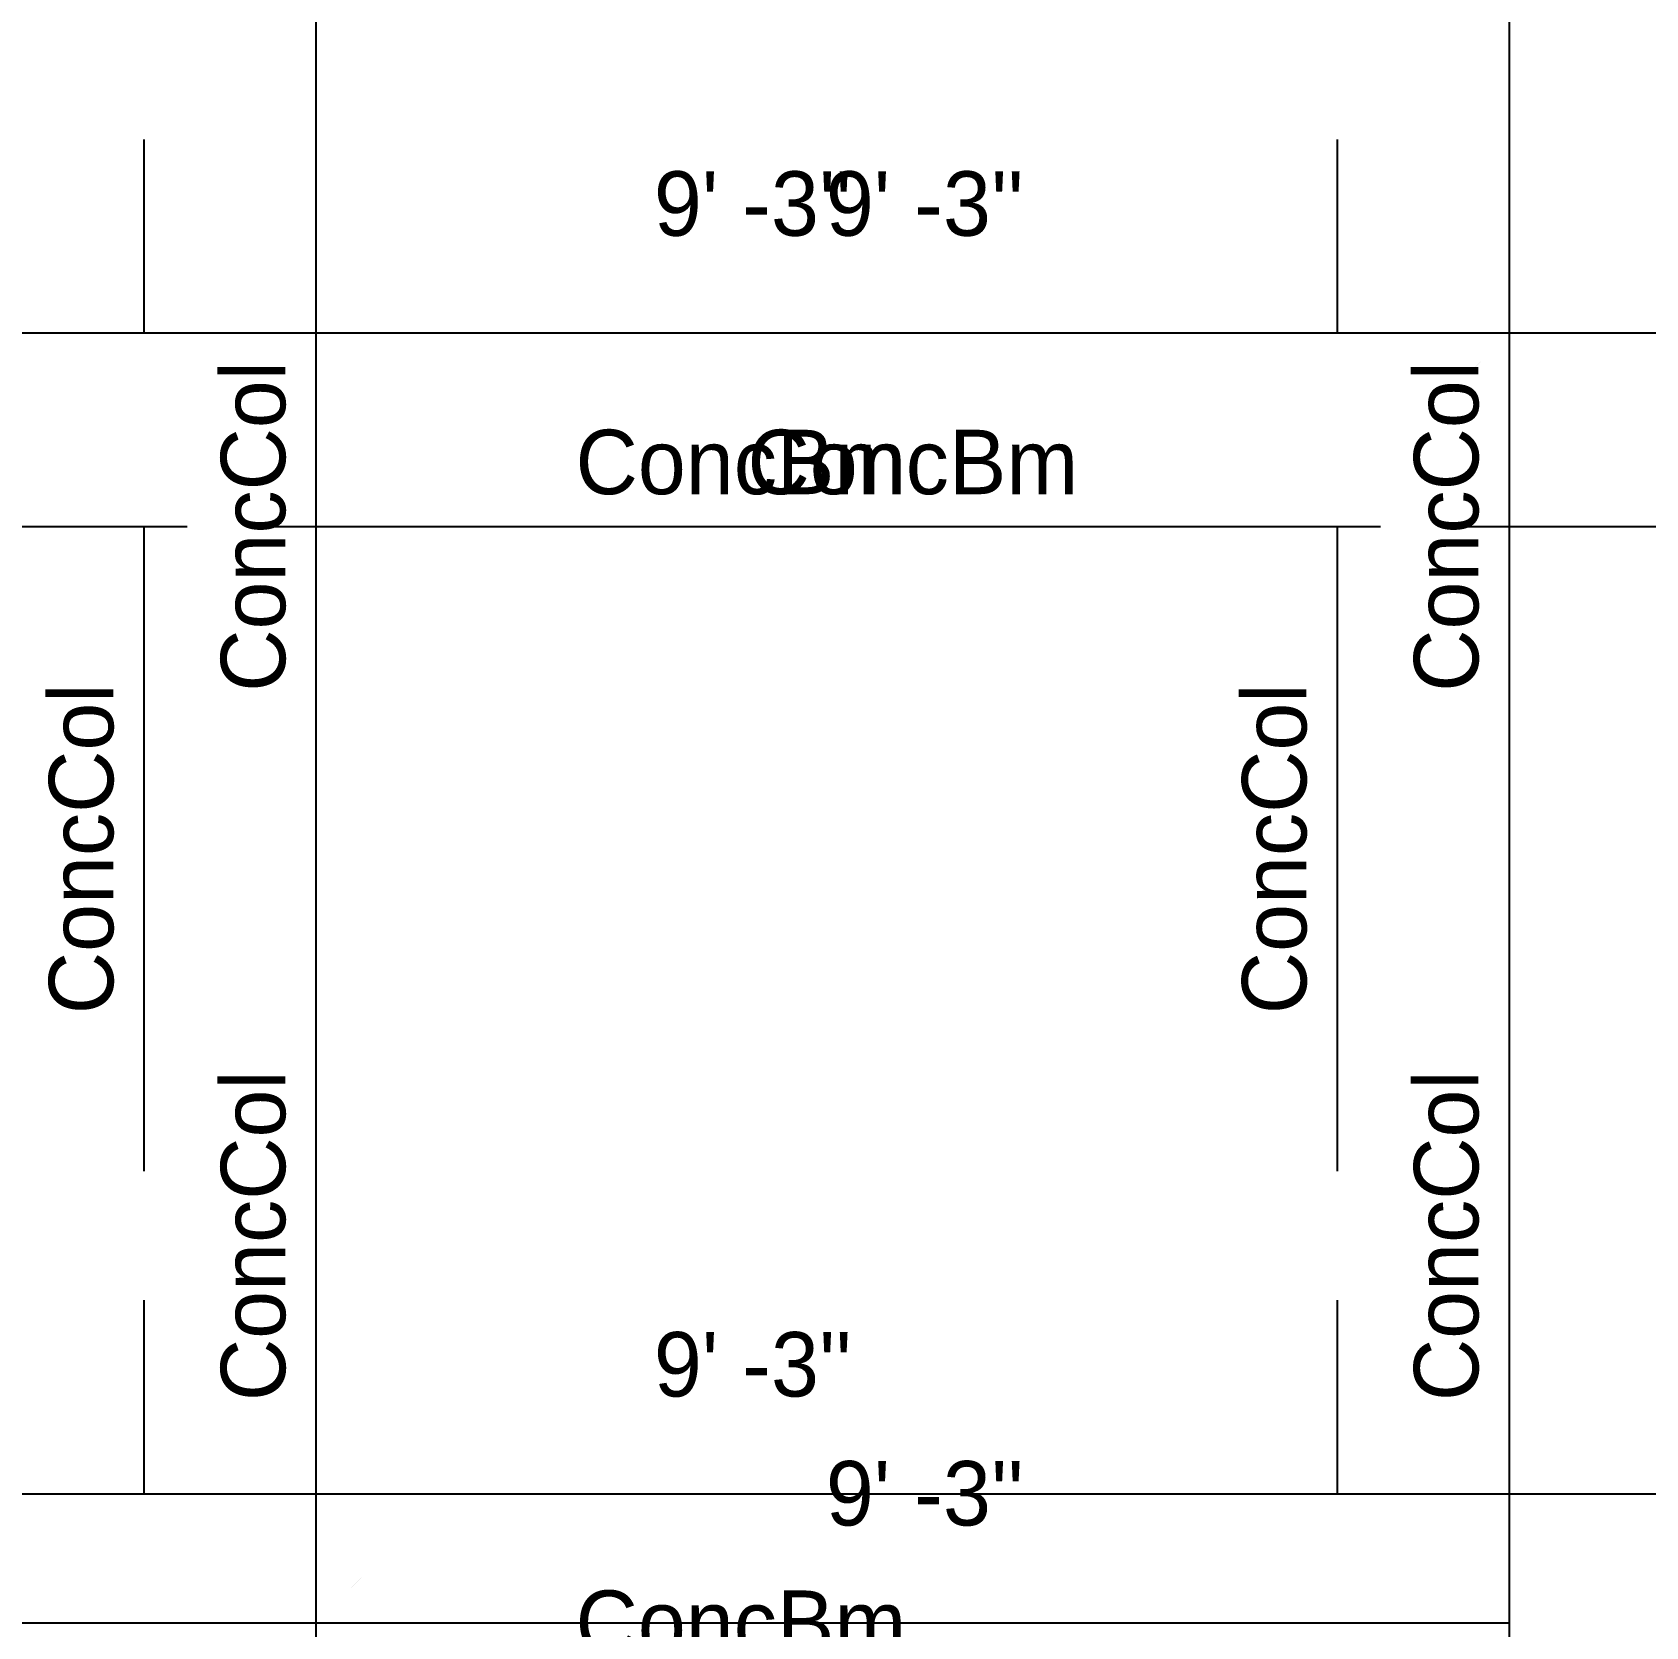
# Model space of a CAD drawing. Extents: x -38 to 2998, y -195 to 11529.
# Drawn here: x 229.6 to 379.7, y 977.6 to 1126 of the extents above; entities that cross this region are included whole.
import ezdxf
from ezdxf.enums import TextEntityAlignment as Align

# ---------------------------------------------------------------- set-up
doc = ezdxf.new("R2010")
doc.units = 0
doc.header["$MEASUREMENT"] = 0
doc.layers.get('0').update_dxf_attribs({"linetype": 'CONTINUOUS'})
for name, color, linetype in [('CENTERLINES', 7, 'CONTINUOUS'), ('DIMENSIONS', 4, 'CONTINUOUS'), ('TEXT', 5, 'CONTINUOUS')]:
    doc.layers.add(name, color=color, linetype=linetype)
doc.dimstyles.get("Standard").update_dxf_attribs({"dimtxt": 0.18, "dimasz": 0.18, "dimexe": 0.18, "dimexo": 0.0625, "dimgap": 0.09, "dimtad": 0, "dimtih": 1, "dimtoh": 1, "dimdec": 4, "dimzin": 0, "dimtxsty": 'STANDARD', "dimcen": 0.09, "dimazin": 3, "dimtfac": 1, "dimtdec": 4, "dimtofl": 0, "dimtmove": 0, "dimatfit": 3, "dimtolj": 1, "dimtzin": 0})

# ---------------------------------------------------------------- blocks, each defined once
blk = doc.blocks.new('*D7655')
at = {"color": 1, "linetype": 'BYBLOCK'}
for points in [[(175.77, 982.77), (174.71, 981.71), (167.29, 974.29), (166.23, 973.23)], [(260.77, 982.77), (259.71, 981.71), (252.28, 974.29), (251.22, 973.23)]]:
    blk.add_solid(points, dxfattribs=at)
at = {"layer": 'DIMENSIONS', "color": 9, "linetype": 'BYBLOCK'}
for p, q in [((171, 978), (171, 996)), ((256, 978), (256, 996))]:
    blk.add_line(p, q, dxfattribs=at)
at = {"layer": 'DIMENSIONS', "color": 0, "linetype": 'BYBLOCK'}
blk.add_line((171, 978), (256, 978), dxfattribs=at)
at = {"layer": 'DIMENSIONS', "color": 0, "linetype": 'BYBLOCK', "insert": (213.5, 990), "char_height": 6, "attachment_point": 5}
blk.add_mtext("\\A1; 7' -1''", dxfattribs=at)
blk = doc.blocks.new('*D7656')
at = {"color": 1, "linetype": 'BYBLOCK'}
for points in [[(260.77, 982.77), (259.71, 981.71), (252.28, 974.29), (251.22, 973.23)], [(371.77, 982.77), (370.71, 981.71), (363.28, 974.29), (362.22, 973.23)]]:
    blk.add_solid(points, dxfattribs=at)
at = {"layer": 'DIMENSIONS', "color": 9, "linetype": 'BYBLOCK'}
for p, q in [((256, 978), (256, 996)), ((367, 978), (367, 996))]:
    blk.add_line(p, q, dxfattribs=at)
at = {"layer": 'DIMENSIONS', "color": 0, "linetype": 'BYBLOCK'}
blk.add_line((256, 978), (367, 978), dxfattribs=at)
at = {"layer": 'DIMENSIONS', "color": 0, "linetype": 'BYBLOCK', "insert": (311.5, 990), "char_height": 6, "attachment_point": 5}
blk.add_mtext("\\A1; 9' -3''", dxfattribs=at)
blk = doc.blocks.new('*D8129')
at = {"color": 1, "linetype": 'BYBLOCK'}
for points in [[(175.77, 1102.77), (174.71, 1101.71), (167.29, 1094.29), (166.23, 1093.23)], [(260.77, 1102.77), (259.71, 1101.71), (252.28, 1094.29), (251.22, 1093.23)]]:
    blk.add_solid(points, dxfattribs=at)
at = {"layer": 'DIMENSIONS', "color": 9, "linetype": 'BYBLOCK'}
for p, q in [((171, 1098), (171, 1116)), ((256, 1098), (256, 1116))]:
    blk.add_line(p, q, dxfattribs=at)
at = {"layer": 'DIMENSIONS', "color": 0, "linetype": 'BYBLOCK'}
blk.add_line((171, 1098), (256, 1098), dxfattribs=at)
at = {"layer": 'DIMENSIONS', "color": 0, "linetype": 'BYBLOCK', "insert": (213.5, 1110), "char_height": 6, "attachment_point": 5}
blk.add_mtext("\\A1; 7' -1''", dxfattribs=at)
blk = doc.blocks.new('*D8130')
at = {"color": 1, "linetype": 'BYBLOCK'}
for points in [[(260.77, 1102.77), (259.71, 1101.71), (252.28, 1094.29), (251.22, 1093.23)], [(371.77, 1102.77), (370.71, 1101.71), (363.28, 1094.29), (362.22, 1093.23)]]:
    blk.add_solid(points, dxfattribs=at)
at = {"layer": 'DIMENSIONS', "color": 9, "linetype": 'BYBLOCK'}
for p, q in [((256, 1098), (256, 1116)), ((367, 1098), (367, 1116))]:
    blk.add_line(p, q, dxfattribs=at)
at = {"layer": 'DIMENSIONS', "color": 0, "linetype": 'BYBLOCK'}
blk.add_line((256, 1098), (367, 1098), dxfattribs=at)
at = {"layer": 'DIMENSIONS', "color": 0, "linetype": 'BYBLOCK', "insert": (311.5, 1110), "char_height": 6, "attachment_point": 5}
blk.add_mtext("\\A1; 9' -3''", dxfattribs=at)
blk = doc.blocks.new('*D8599')
at = {"color": 1, "linetype": 'BYBLOCK'}
for points in [[(175.77, 1102.77), (174.71, 1101.71), (167.29, 1094.29), (166.23, 1093.23)], [(260.77, 1102.77), (259.71, 1101.71), (252.28, 1094.29), (251.22, 1093.23)]]:
    blk.add_solid(points, dxfattribs=at)
at = {"layer": 'DIMENSIONS', "color": 9, "linetype": 'BYBLOCK'}
for p, q in [((171, 1098), (171, 1116)), ((256, 1098), (256, 1116))]:
    blk.add_line(p, q, dxfattribs=at)
at = {"layer": 'DIMENSIONS', "color": 0, "linetype": 'BYBLOCK'}
blk.add_line((171, 1098), (256, 1098), dxfattribs=at)
at = {"layer": 'DIMENSIONS', "color": 0, "linetype": 'BYBLOCK', "insert": (213.5, 1110), "char_height": 6, "attachment_point": 5}
blk.add_mtext("\\A1; 7' -1''", dxfattribs=at)
blk = doc.blocks.new('*D8600')
at = {"color": 1, "linetype": 'BYBLOCK'}
for points in [[(260.77, 1102.77), (259.71, 1101.71), (252.28, 1094.29), (251.22, 1093.23)], [(371.77, 1102.77), (370.71, 1101.71), (363.28, 1094.29), (362.22, 1093.23)]]:
    blk.add_solid(points, dxfattribs=at)
at = {"layer": 'DIMENSIONS', "color": 9, "linetype": 'BYBLOCK'}
for p, q in [((256, 1098), (256, 1116)), ((367, 1098), (367, 1116))]:
    blk.add_line(p, q, dxfattribs=at)
at = {"layer": 'DIMENSIONS', "color": 0, "linetype": 'BYBLOCK'}
blk.add_line((256, 1098), (367, 1098), dxfattribs=at)
at = {"layer": 'DIMENSIONS', "color": 0, "linetype": 'BYBLOCK', "insert": (311.5, 1110), "char_height": 6, "attachment_point": 5}
blk.add_mtext("\\A1; 9' -3''", dxfattribs=at)
blk = doc.blocks.new('*D9069')
at = {"color": 1, "linetype": 'BYBLOCK'}
for points in [[(175.77, 1102.77), (174.71, 1101.71), (167.29, 1094.29), (166.23, 1093.23)], [(260.77, 1102.77), (259.71, 1101.71), (252.28, 1094.29), (251.22, 1093.23)]]:
    blk.add_solid(points, dxfattribs=at)
at = {"layer": 'DIMENSIONS', "color": 9, "linetype": 'BYBLOCK'}
for p, q in [((171, 1098), (171, 1116)), ((256, 1098), (256, 1116))]:
    blk.add_line(p, q, dxfattribs=at)
at = {"layer": 'DIMENSIONS', "color": 0, "linetype": 'BYBLOCK'}
blk.add_line((171, 1098), (256, 1098), dxfattribs=at)
at = {"layer": 'DIMENSIONS', "color": 0, "linetype": 'BYBLOCK', "insert": (213.5, 1110), "char_height": 6, "attachment_point": 5}
blk.add_mtext("\\A1; 7' -1''", dxfattribs=at)
blk = doc.blocks.new('*D9070')
at = {"color": 1, "linetype": 'BYBLOCK'}
for points in [[(260.77, 1102.77), (259.71, 1101.71), (252.28, 1094.29), (251.22, 1093.23)], [(371.77, 1102.77), (370.71, 1101.71), (363.28, 1094.29), (362.22, 1093.23)]]:
    blk.add_solid(points, dxfattribs=at)
at = {"layer": 'DIMENSIONS', "color": 9, "linetype": 'BYBLOCK'}
for p, q in [((256, 1098), (256, 1116)), ((367, 1098), (367, 1116))]:
    blk.add_line(p, q, dxfattribs=at)
at = {"layer": 'DIMENSIONS', "color": 0, "linetype": 'BYBLOCK'}
blk.add_line((256, 1098), (367, 1098), dxfattribs=at)
at = {"layer": 'DIMENSIONS', "color": 0, "linetype": 'BYBLOCK', "insert": (311.5, 1110), "char_height": 6, "attachment_point": 5}
blk.add_mtext("\\A1; 9' -3''", dxfattribs=at)
blk = doc.blocks.new('*D9575')
at = {"color": 1, "linetype": 'BYBLOCK'}
for points in [[(115.77, 994.77), (114.71, 993.71), (107.29, 986.29), (106.23, 985.23)], [(244.77, 994.77), (243.71, 993.71), (236.29, 986.29), (235.23, 985.23)]]:
    blk.add_solid(points, dxfattribs=at)
at = {"layer": 'DIMENSIONS', "color": 9, "linetype": 'BYBLOCK'}
for p, q in [((111, 990), (111, 1008)), ((240, 990), (240, 1008))]:
    blk.add_line(p, q, dxfattribs=at)
at = {"layer": 'DIMENSIONS', "color": 0, "linetype": 'BYBLOCK'}
blk.add_line((111, 990), (240, 990), dxfattribs=at)
at = {"layer": 'DIMENSIONS', "color": 0, "linetype": 'BYBLOCK', "insert": (175.5, 1002), "char_height": 6, "attachment_point": 5}
blk.add_mtext("\\A1; 11' --3''", dxfattribs=at)
blk = doc.blocks.new('*D9576')
at = {"color": 1, "linetype": 'BYBLOCK'}
for points in [[(244.77, 994.77), (243.71, 993.71), (236.29, 986.29), (235.23, 985.23)], [(355.77, 994.77), (354.71, 993.71), (347.29, 986.29), (346.23, 985.23)]]:
    blk.add_solid(points, dxfattribs=at)
at = {"layer": 'DIMENSIONS', "color": 9, "linetype": 'BYBLOCK'}
for p, q in [((240, 990), (240, 1008)), ((351, 990), (351, 1008))]:
    blk.add_line(p, q, dxfattribs=at)
at = {"layer": 'DIMENSIONS', "color": 0, "linetype": 'BYBLOCK'}
blk.add_line((240, 990), (351, 990), dxfattribs=at)
at = {"layer": 'DIMENSIONS', "color": 0, "linetype": 'BYBLOCK', "insert": (295.5, 1002), "char_height": 6, "attachment_point": 5}
blk.add_mtext("\\A1; 9' -3''", dxfattribs=at)
blk = doc.blocks.new('*D9577')
at = {"color": 1, "linetype": 'BYBLOCK'}
for points in [[(355.77, 994.77), (354.71, 993.71), (347.29, 986.29), (346.23, 985.23)], [(577.77, 994.77), (576.71, 993.71), (569.29, 986.29), (568.23, 985.23)]]:
    blk.add_solid(points, dxfattribs=at)
at = {"layer": 'DIMENSIONS', "color": 9, "linetype": 'BYBLOCK'}
for p, q in [((351, 990), (351, 1008)), ((573, 990), (573, 1008))]:
    blk.add_line(p, q, dxfattribs=at)
at = {"layer": 'DIMENSIONS', "color": 0, "linetype": 'BYBLOCK'}
blk.add_line((351, 990), (573, 990), dxfattribs=at)
at = {"layer": 'DIMENSIONS', "color": 0, "linetype": 'BYBLOCK', "insert": (462, 1002), "char_height": 6, "attachment_point": 5}
blk.add_mtext("\\A1; 18' -6''", dxfattribs=at)
blk = doc.blocks.new('*D9591')
at = {"color": 1, "linetype": 'BYBLOCK'}
for points in [[(115.77, 1102.77), (114.71, 1101.71), (107.29, 1094.29), (106.23, 1093.23)], [(244.77, 1102.77), (243.71, 1101.71), (236.29, 1094.29), (235.23, 1093.23)]]:
    blk.add_solid(points, dxfattribs=at)
at = {"layer": 'DIMENSIONS', "color": 9, "linetype": 'BYBLOCK'}
for p, q in [((111, 1098), (111, 1116)), ((240, 1098), (240, 1116))]:
    blk.add_line(p, q, dxfattribs=at)
at = {"layer": 'DIMENSIONS', "color": 0, "linetype": 'BYBLOCK'}
blk.add_line((111, 1098), (240, 1098), dxfattribs=at)
at = {"layer": 'DIMENSIONS', "color": 0, "linetype": 'BYBLOCK', "insert": (175.5, 1110), "char_height": 6, "attachment_point": 5}
blk.add_mtext("\\A1; 11' --3''", dxfattribs=at)
blk = doc.blocks.new('*D9592')
at = {"color": 1, "linetype": 'BYBLOCK'}
for points in [[(244.77, 1102.77), (243.71, 1101.71), (236.29, 1094.29), (235.23, 1093.23)], [(355.77, 1102.77), (354.71, 1101.71), (347.29, 1094.29), (346.23, 1093.23)]]:
    blk.add_solid(points, dxfattribs=at)
at = {"layer": 'DIMENSIONS', "color": 9, "linetype": 'BYBLOCK'}
for p, q in [((240, 1098), (240, 1116)), ((351, 1098), (351, 1116))]:
    blk.add_line(p, q, dxfattribs=at)
at = {"layer": 'DIMENSIONS', "color": 0, "linetype": 'BYBLOCK'}
blk.add_line((240, 1098), (351, 1098), dxfattribs=at)
at = {"layer": 'DIMENSIONS', "color": 0, "linetype": 'BYBLOCK', "insert": (295.5, 1110), "char_height": 6, "attachment_point": 5}
blk.add_mtext("\\A1; 9' -3''", dxfattribs=at)
blk = doc.blocks.new('*D9593')
at = {"color": 1, "linetype": 'BYBLOCK'}
for points in [[(355.77, 1102.77), (354.71, 1101.71), (347.29, 1094.29), (346.23, 1093.23)], [(577.77, 1102.77), (576.71, 1101.71), (569.29, 1094.29), (568.23, 1093.23)]]:
    blk.add_solid(points, dxfattribs=at)
at = {"layer": 'DIMENSIONS', "color": 9, "linetype": 'BYBLOCK'}
for p, q in [((351, 1098), (351, 1116)), ((573, 1098), (573, 1116))]:
    blk.add_line(p, q, dxfattribs=at)
at = {"layer": 'DIMENSIONS', "color": 0, "linetype": 'BYBLOCK'}
blk.add_line((351, 1098), (573, 1098), dxfattribs=at)
at = {"layer": 'DIMENSIONS', "color": 0, "linetype": 'BYBLOCK', "insert": (462, 1110), "char_height": 6, "attachment_point": 5}
blk.add_mtext("\\A1; 18' -6''", dxfattribs=at)

msp = doc.modelspace()

# ---------------------------------------------------------------- linework, layer by layer
at = {"layer": 'CENTERLINES', "color": 0, "linetype": 'CONTINUOUS'}
for p, q in [((255.996, 1008), (255.996, 1152)), ((366.996, 1008), (366.996, 1152)), ((183, 1080), (243.996, 1080)), ((183, 1080), (243.996, 1080)), ((183, 1080), (243.996, 1080)), ((240, 1020), (240, 1080)), ((252, 1080), (339, 1080)), ((255.996, 948), (255.996, 1080)), ((255.996, 948), (255.996, 1080)), ((255.996, 948), (255.996, 1080)), ((267.996, 1080), (354.996, 1080)), ((267.996, 1080), (354.996, 1080)), ((267.996, 1080), (354.996, 1080)), ((351, 1020), (351, 1080)), ((363, 1080), (561, 1080)), ((366.996, 948), (366.996, 1080)), ((366.996, 948), (366.996, 1080)), ((366.996, 948), (366.996, 1080))]:
    msp.add_line(p, q, dxfattribs=at)

# ---------------------------------------------------------------- texts
at = {"layer": 'TEXT', "color": 0}
for p in [(249.996, 1080), (360.996, 1080), (234, 1050), (345, 1050), (249.996, 1014), (249.996, 1014), (249.996, 1014), (360.996, 1014), (360.996, 1014), (360.996, 1014)]:
    msp.add_text('ConcCol', height=6, rotation=90, dxfattribs=at).set_placement(p, align=Align.MIDDLE)
for p in [(295.5, 1086), (311.496, 1086), (311.496, 1086), (311.496, 1086), (295.5, 978)]:
    msp.add_text('ConcBm', height=6, dxfattribs=at).set_placement(p, align=Align.MIDDLE)

# ---------------------------------------------------------------- dimensions: what is measured, and where the dimension line sits
at = {"layer": 'DIMENSIONS'}
for base, p1, p2, picture, middle in [((240, 1098), (111, 1086), (240, 1086), '*D9591', (175.5, 1086)), ((255.996, 1098), (171, 1086), (255.996, 1086), '*D8129', (213.498, 1086)), ((255.996, 1098), (171, 1086), (255.996, 1086), '*D8599', (213.498, 1086)), ((255.996, 1098), (171, 1086), (255.996, 1086), '*D9069', (213.498, 1086)), ((351, 1098), (240, 1086), (351, 1086), '*D9592', (295.5, 1086)), ((366.996, 1098), (255.996, 1086), (366.996, 1086), '*D8130', (311.496, 1086)), ((366.996, 1098), (255.996, 1086), (366.996, 1086), '*D8600', (311.496, 1086)), ((366.996, 1098), (255.996, 1086), (366.996, 1086), '*D9070', (311.496, 1086)), ((573, 1098), (351, 1086), (573, 1086), '*D9593', (462, 1086)), ((240, 990), (111, 978), (240, 978), '*D9575', (175.5, 978)), ((351, 990), (240, 978), (351, 978), '*D9576', (295.5, 978)), ((573, 990), (351, 978), (573, 978), '*D9577', (462, 978)), ((255.996, 978), (171, 966), (255.996, 966), '*D7655', (213.498, 966)), ((366.996, 978), (255.996, 966), (366.996, 966), '*D7656', (311.496, 966))]:
    dim = msp.add_linear_dim(base=base, p1=p1, p2=p2, dimstyle='STANDARD', dxfattribs=at)
    dim.commit()
    dim.dimension.update_dxf_attribs({"geometry": picture, "text_midpoint": middle})

doc.saveas('drawing.dxf')
